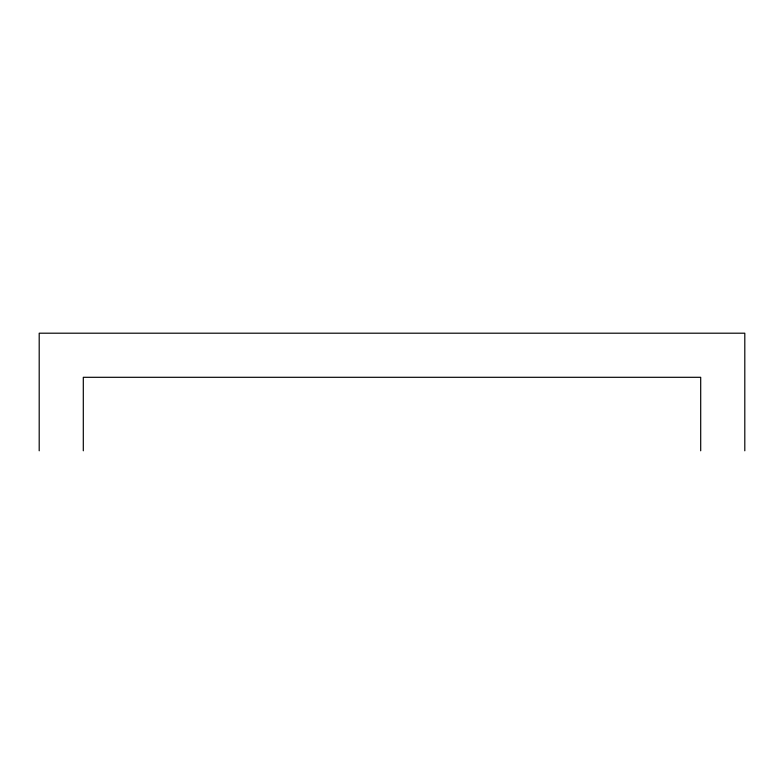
<?xml version="1.0" encoding="UTF-8"?>
<svg xmlns="http://www.w3.org/2000/svg" width="784" height="784" viewBox="0 0 784 784"><rect width="100%" height="100%" fill="white"/><g stroke="black" fill="none" stroke-linecap="round" stroke-linejoin="round"><path stroke-width="1.18" d="M744.8 450.8L744.8 333.2L39.2 333.2L39.2 450.8M700.7 450.8L700.7 377.3L83.3 377.3L83.3 450.8"/></g></svg>
